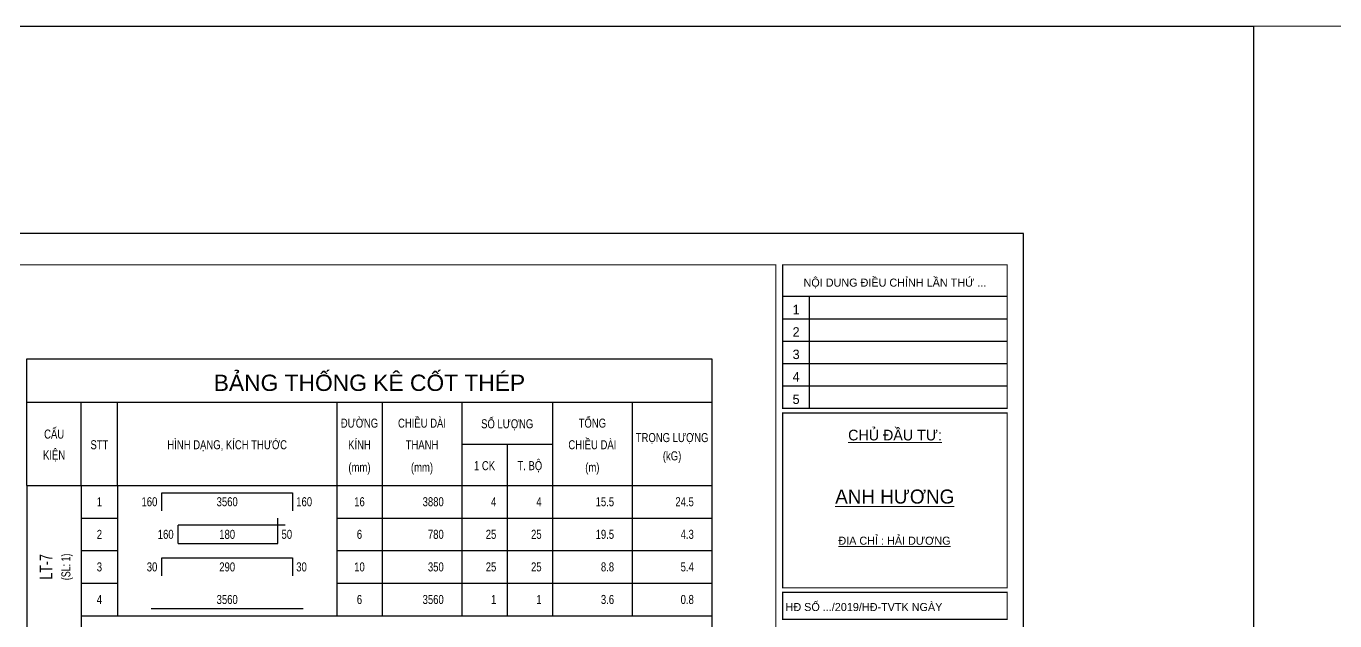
# Model space of a CAD drawing. Extents: x -1855204 to -1466800, y -1308584 to -996495.
# Drawn here: x -1713454 to -1684570, y -1283024 to -1269883 of the extents above; entities that cross this region are included whole.
import ezdxf
from ezdxf.enums import TextEntityAlignment as Align

# ---------------------------------------------------------------- set-up
doc = ezdxf.new("R2010")
doc.units = 0
doc.header["$LTSCALE"] = 150
doc.layers.get('Defpoints').update_dxf_attribs({"lineweight": 18})
for name, color, linetype, lineweight in [('05.Text', 253, 'Continuous', 18), ('11.Khung bo', 32, 'Continuous', 50), ('12.Khung', 36, 'Continuous', 25), ('KCVN-THAY', 7, 'Continuous', 25), ('LS-THAY', 7, 'Continuous', 20)]:
    doc.layers.add(name, color=color, linetype=linetype, lineweight=lineweight)
for name, color, linetype in [('STEEL', 4, 'Continuous'), ('TEXT_SLCK', 3, 'Continuous'), ('TEXT_TCK', 3, 'Continuous'), ('TEXT_TK', 2, 'Continuous'), ('THONGKE', 5, 'Continuous')]:
    doc.layers.add(name, color=color, linetype=linetype)
doc.styles.add('AVANT', font='')
doc.styles.add('BIGTEXT', font='arial.ttf', dxfattribs={"width": 0.7})
doc.styles.add('SMTEXT', font='arial.ttf', dxfattribs={"width": 0.7})
doc.styles.add('VnAvantH', font='')
doc.styles.get('AVANT').set_extended_font_data('.VnAvant')
doc.styles.get('VnAvantH').set_extended_font_data('.VnAvantH')

# ---------------------------------------------------------------- blocks, each defined once
blk = doc.blocks.new('*U4')
at = {"layer": 'KCVN-THAY', "color": 140}
blk.add_lwpolyline([(214871.76, 86966.68), (215381.8, 86966.68), (215381.8, 86579.68), (214871.76, 86579.68)], close=True, dxfattribs=at)
blk = doc.blocks.new('100')
at = {"layer": '11.Khung bo', "const_width": 26.7}
for points in [[(1860913, -945240), (1860913, -916940), (1896063, -916940), (1896063, -945240)], [(1896213, -920140), (1896213, -916940), (1901213, -916940), (1901213, -920140)], [(1896213, -924140), (1901213, -924140), (1901213, -920240), (1896213, -920240)], [(1896213, -924840), (1901213, -924840), (1901213, -924240), (1896213, -924240)]]:
    blk.add_lwpolyline(points, close=True, dxfattribs=at)
at = {"layer": '12.Khung'}
for p, q in [((1896213, -917640), (1901213, -917640)), ((1896813, -920140), (1896813, -917640)), ((1896213, -918140), (1901213, -918140)), ((1896213, -918640), (1901213, -918640)), ((1896213, -919140), (1901213, -919140)), ((1896213, -919640), (1901213, -919640))]:
    blk.add_line(p, q, dxfattribs=at)
at = {"layer": '12.Khung', "color": 1}
blk.add_lwpolyline([(1901579, -945940), (1901579, -916240), (1859580, -916240), (1859580, -945940)], close=True, dxfattribs=at)
at = {"layer": '05.Text', "style": 'VnAvantH'}
for s, p in [('Néi dung ®iÒu chØnh lÇn thø ...', (1898713, -917329)), ('H§ sè .../2019/H§-TVTK ngµy ', (1898057, -924540))]:
    blk.add_text(s, height=180, dxfattribs=at).set_placement(p, align=Align.MIDDLE)
at = {"layer": '05.Text'}
for s, height, style, p in [('1', 210, 'AVANT', (1896513, -918040)), ('2', 210, 'AVANT', (1896513, -918540)), ('3', 210, 'AVANT', (1896513, -919040)), ('4', 210, 'AVANT', (1896513, -919540)), ('5', 210, 'AVANT', (1896513, -920040)), ('%%uChñ ®Çu t\xad:', 237.6, 'VnAvantH', (1898716, -920853)), ('%%Uanh H¦¥NG', 313.63, 'VnAvantH', (1898709, -922261)), ('%%U®Þa chØ : H¶I D¦¥NG', 180, 'VnAvantH', (1898703, -923178))]:
    blk.add_text(s, height=height, dxfattribs=dict(at, style=style)).set_placement(p, align=Align.CENTER)
blk = doc.blocks.new('THONGKE_TITLE')
at = {"layer": 'TEXT_TK'}
for p, q in [((0, -35), (0, 0)), ((0, 0), (189, 0)), ((189, 0), (189, -35)), ((0, -12), (189, -12)), ((15, -35), (15, -12)), ((25, -35), (25, -12)), ((85.5, -12), (85.5, -35)), ((98, -12), (98, -35)), ((120, -12), (120, -35)), ((145, -12), (145, -35)), ((167, -12), (167, -35)), ((120, -23.56), (145, -23.56)), ((132.5, -23.56), (132.5, -35)), ((0, -35), (189, -35))]:
    blk.add_line(p, q, dxfattribs=at)
at = {"layer": 'TEXT_TK', "color": 4, "style": 'BIGTEXT'}
blk.add_text('BẢNG THỐNG KÊ CỐT THÉP', height=4.5, dxfattribs=at).set_placement((94.5, -6), align=Align.MIDDLE)
at = {"layer": 'TEXT_TK', "style": 'SMTEXT', "width": 0.75}
for s, p in [('ĐƯỜNG', (91.75, -19.04)), ('CHIỀU DÀI', (109, -19.04)), ('SỐ LƯỢNG', (132.5, -19.22)), ('TỔNG', (156, -19.04)), ('CẤU', (7.5, -22.06)), ('TRỌNG LƯỢNG', (178, -23.03)), ('KIỆN', (7.5, -27.84)), ('STT', (20, -25.01)), ('HÌNH DẠNG, KÍCH THƯỚC', (55.25, -25.01)), ('KÍNH', (91.75, -25.01)), ('THANH', (109, -25.01)), ('CHIỀU DÀI', (156, -25.01)), ('(mm)', (91.75, -31.24)), ('(mm)', (109, -31.24)), ('1 CK', (126.25, -30.79)), ('T. BỘ', (138.75, -30.79)), ('(m)', (156, -31.24)), ('(kG)', (178, -28.08))]:
    blk.add_text(s, height=2.5, dxfattribs=at).set_placement(p, align=Align.CENTER)
blk = doc.blocks.new('TK_9')
at = {"layer": 'STEEL'}
for p, q in [((22.25, 7), (58.25, 7)), ((22.25, 2), (22.25, 7)), ((58.25, 7), (58.25, 2))]:
    blk.add_line(p, q, dxfattribs=at)
at = {"layer": 'TEXT_TK', "style": 'SMTEXT', "width": 0.75}
for tag, p in [('SH', (5, 4.5)), ('L2', (40.25, 4.5)), ('DK', (76.75, 4.5))]:
    blk.add_attdef(tag, text='', height=2.5, dxfattribs=at).set_placement(p, align=Align.MIDDLE)
for tag, p in [('L1', (20.98, 4.5)), ('DAI', (100, 4.5)), ('SL1', (114.5, 4.5)), ('SLA', (127, 4.5)), ('DT', (147, 4.5)), ('TL', (169, 4.5))]:
    blk.add_attdef(tag, text='', height=2.5, dxfattribs=at).set_placement(p, align=Align.MIDDLE_RIGHT)
blk.add_attdef('L3', text='', height=2.5, dxfattribs=at).set_placement((59.31, 4.5), align=Align.MIDDLE_LEFT)
blk = doc.blocks.new('TK_14')
at = {"layer": 'STEEL'}
for p, q in [((54.25, 2), (54.25, 9)), ((56.25, 7), (26.75, 7)), ((26.75, 2), (26.75, 7)), ((26.75, 2), (54.25, 2))]:
    blk.add_line(p, q, dxfattribs=at)
at = {"layer": 'TEXT_TK', "style": 'SMTEXT', "width": 0.75}
for tag, p in [('SH', (5, 4.5)), ('L2', (40.25, 4.5)), ('DK', (76.75, 4.5))]:
    blk.add_attdef(tag, text='', height=2.5, dxfattribs=at).set_placement(p, align=Align.MIDDLE)
for tag, p in [('L1', (25.47, 4.5)), ('DAI', (100, 4.5)), ('SL1', (114.5, 4.5)), ('SLA', (127, 4.5)), ('DT', (147, 4.5)), ('TL', (169, 4.5))]:
    blk.add_attdef(tag, text='', height=2.5, dxfattribs=at).set_placement(p, align=Align.MIDDLE_RIGHT)
blk.add_attdef('M', text='', height=2.5, dxfattribs=at).set_placement((55.25, 4.5), align=Align.MIDDLE_LEFT)
blk = doc.blocks.new('TK_2')
at = {"layer": 'STEEL'}
blk.add_line((19.25, 2), (61.25, 2), dxfattribs=at)
at = {"layer": 'TEXT_TK', "style": 'SMTEXT', "width": 0.75}
for tag, p in [('SH', (5, 4.5)), ('L2', (40.25, 4.5)), ('DK', (76.75, 4.5))]:
    blk.add_attdef(tag, text='', height=2.5, dxfattribs=at).set_placement(p, align=Align.MIDDLE)
for tag, p in [('DAI', (100, 4.5)), ('SL1', (114.5, 4.5)), ('SLA', (127, 4.5)), ('DT', (147, 4.5)), ('TL', (169, 4.5))]:
    blk.add_attdef(tag, text='', height=2.5, dxfattribs=at).set_placement(p, align=Align.MIDDLE_RIGHT)

msp = doc.modelspace()

# ---------------------------------------------------------------- linework, layer by layer
at = {"layer": 'LS-THAY', "color": 140}
msp.add_lwpolyline([(-1855203.4, -1231183.1), (-1466800.3, -1231182.6), (-1466800.3, -1269883.3), (-1855203.4, -1269883.3)], close=True, dxfattribs=at)
at = {"layer": 'TEXT_TK'}
for p, q in [((-1713437.8, -1280032.1), (-1713437.8, -1300192.1)), ((-1712237.8, -1280032.1), (-1712237.8, -1300192.1)), ((-1711437.8, -1280032.1), (-1711437.8, -1282912.1)), ((-1706597.8, -1280032.1), (-1706597.8, -1282912.1)), ((-1705597.8, -1280032.1), (-1705597.8, -1282912.1)), ((-1703837.8, -1280032.1), (-1703837.8, -1282912.1)), ((-1702837.8, -1280032.1), (-1702837.8, -1282912.1)), ((-1701837.8, -1280032.1), (-1701837.8, -1282912.1)), ((-1700077.8, -1280032.1), (-1700077.8, -1282912.1)), ((-1698317.8, -1280032.1), (-1698317.8, -1300192.1))]:
    msp.add_line(p, q, dxfattribs=at)
at = {"layer": 'THONGKE'}
for p, q in [((-1712237.8, -1280752.1), (-1711437.8, -1280752.1)), ((-1706597.8, -1280752.1), (-1698317.8, -1280752.1)), ((-1712237.8, -1281472.1), (-1711437.8, -1281472.1)), ((-1706597.8, -1281472.1), (-1698317.8, -1281472.1)), ((-1712237.8, -1282192.1), (-1711437.8, -1282192.1)), ((-1706597.8, -1282192.1), (-1698317.8, -1282192.1)), ((-1712237.8, -1282912.1), (-1698317.8, -1282912.1))]:
    msp.add_line(p, q, dxfattribs=at)

# ---------------------------------------------------------------- block references
at = {"layer": '05.Text', "xscale": 0.991454545641318, "yscale": 0.991454545641318, "zscale": 0.9914545456793755}
msp.add_blockref('100', (-3576766.9, -366053.4), dxfattribs=at)
at = {"layer": 'Defpoints', "xscale": 100, "yscale": 100, "zscale": 100}
msp.add_blockref('*U4', (-23224545.7, -9966551.1), dxfattribs=at)
at = {"layer": 'TEXT_TK', "xscale": 80, "yscale": 80, "zscale": 80}
msp.add_blockref('THONGKE_TITLE', (-1713437.8, -1277232.1), dxfattribs=at)
for name, p, values in [('TK_9', (-1712237.8, -1280752.1), {'SH': '1', 'L1': '160', 'L2': '3560', 'L3': '160', 'DK': '16', 'DAI': '3880', 'SL1': '4', 'SLA': '4', 'DT': '15.5', 'TL': '24.5'}), ('TK_14', (-1712237.8, -1281472.1), {'SH': '2', 'L1': '160', 'L2': '180', 'M': '50', 'DK': '6', 'DAI': '780', 'SL1': '25', 'SLA': '25', 'DT': '19.5', 'TL': '4.3'}), ('TK_9', (-1712237.8, -1282192.1), {'SH': '3', 'L1': '30', 'L2': '290', 'L3': '30', 'DK': '10', 'DAI': '350', 'SL1': '25', 'SLA': '25', 'DT': '8.8', 'TL': '5.4'}), ('TK_2', (-1712237.8, -1282912.1), {'L2': '3560', 'TL': '0.8', 'DT': '3.6', 'SLA': '1', 'SL1': '1', 'DAI': '3560', 'DK': '6', 'SH': '4'})]:
    msp.add_blockref(name, p, dxfattribs=at).add_auto_attribs(values)

# ---------------------------------------------------------------- texts
at = {"layer": 'TEXT_SLCK', "style": 'SMTEXT', "width": 0.7}
msp.add_text('(SL: 1)', height=200, rotation=90, dxfattribs=at).set_placement((-1712477.8, -1281832.1), align=Align.CENTER)
at = {"layer": 'TEXT_TCK', "style": 'SMTEXT', "width": 0.7}
msp.add_text('LT-7', height=280, rotation=90, dxfattribs=at).set_placement((-1712877.8, -1281832.1), align=Align.CENTER)

doc.saveas('drawing.dxf')
